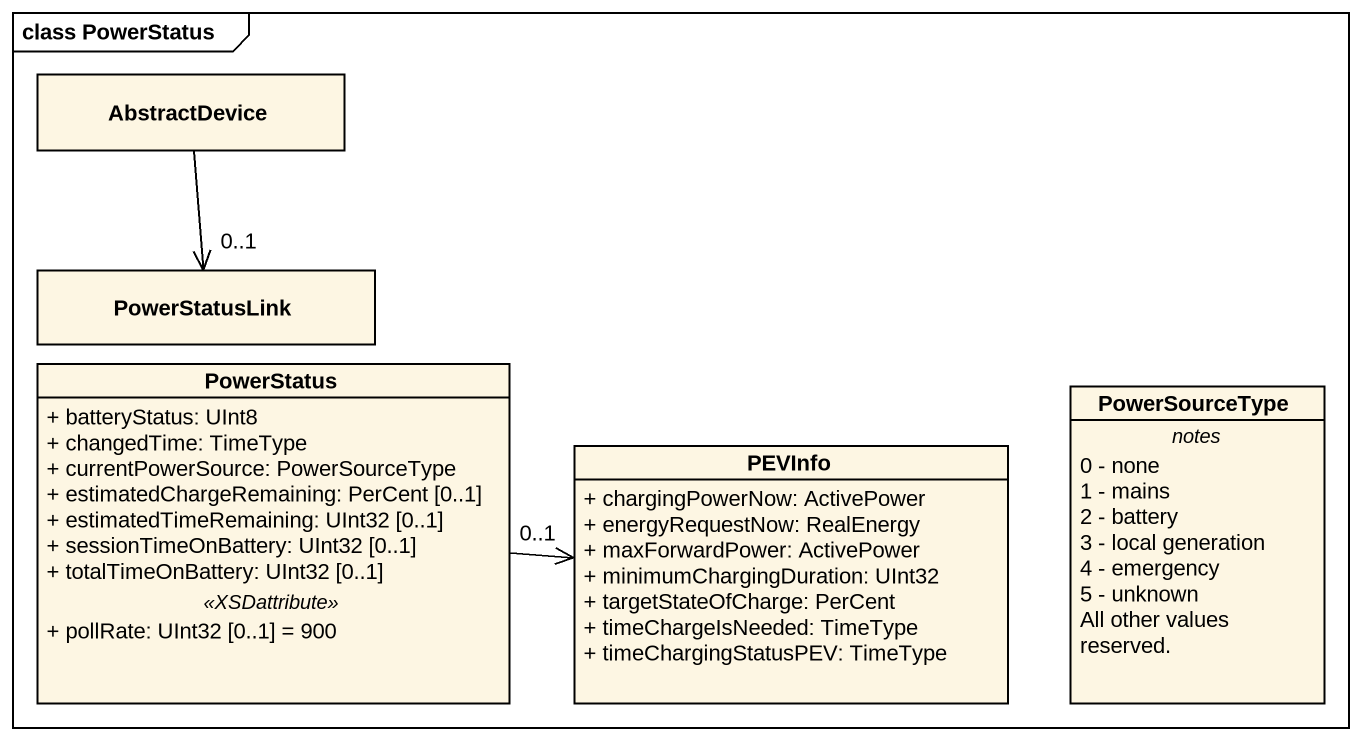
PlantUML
@startuml
mainframe class PowerStatus
hide circle
hide empty members
skinparam classAttributeIconSize 0
class AbstractDevice
class PowerStatusLink
class PowerStatus {
  + batteryStatus: UInt8
  + changedTime: TimeType
  + currentPowerSource: PowerSourceType
  + estimatedChargeRemaining: PerCent [0..1]
  + estimatedTimeRemaining: UInt32 [0..1]
  + sessionTimeOnBattery: UInt32 [0..1]
  + totalTimeOnBattery: UInt32 [0..1]
  .. <<XSDattribute>> ..
  + pollRate: UInt32 [0..1] = 900
}
class PEVInfo {
  + chargingPowerNow: ActivePower
  + energyRequestNow: RealEnergy
  + maxForwardPower: ActivePower
  + minimumChargingDuration: UInt32
  + targetStateOfCharge: PerCent
  + timeChargeIsNeeded: TimeType
  + timeChargingStatusPEV: TimeType
}
class PowerSourceType {
  -- notes --
  0 - none
  1 - mains
  2 - battery
  3 - local generation
  4 - emergency
  5 - unknown
  All other values reserved.
}
AbstractDevice --> "0..1" PowerStatusLink
PowerStatus -right-> "0..1" PEVInfo
@enduml
